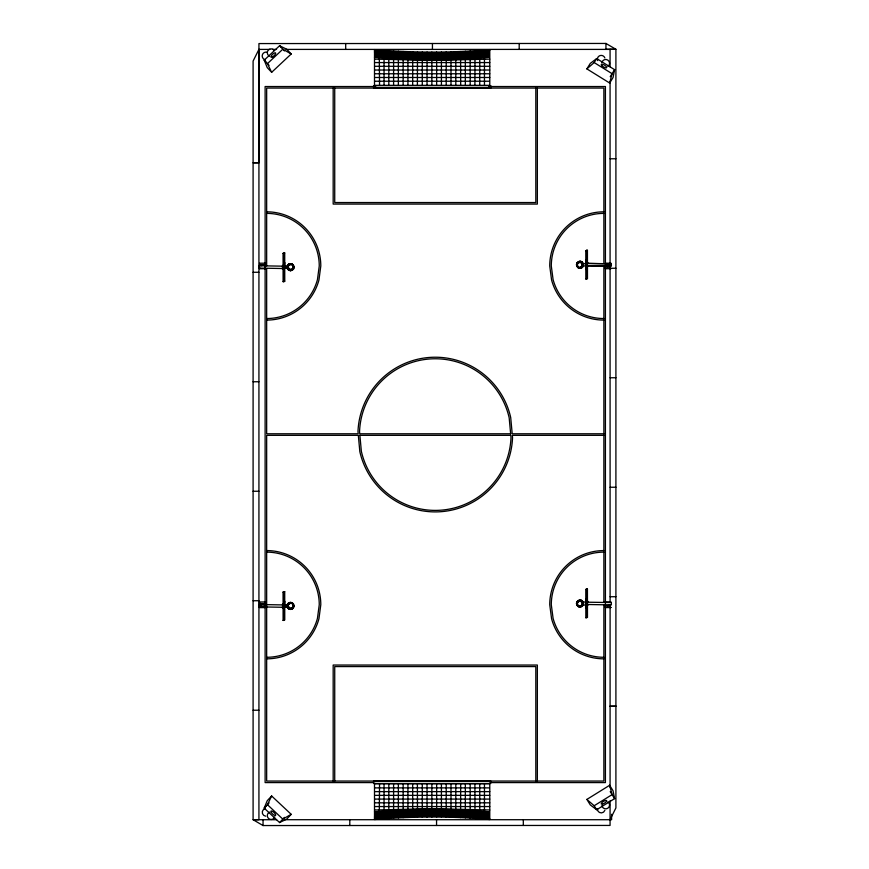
<?xml version="1.0" encoding="UTF-8"?>
<svg xmlns="http://www.w3.org/2000/svg" width="869" height="869" viewBox="0 0 869 869"><rect width="100%" height="100%" fill="white"/><g stroke="black" fill="none" stroke-linecap="round" stroke-linejoin="round"><path stroke-width="1.3" d="M258.886 162.775L253.053 162.796L258.886 162.753L258.94 43.569L605.954 43.45L615.904 49.283L615.904 807.931L610.071 819.597L610.06 825.431L263.046 825.55L253.096 819.717L253.096 61.069L258.929 49.403L269.781 49.403M263.046 825.55L263.057 819.717M345.688 49.381L345.688 43.537M349.805 825.517L349.805 819.684M388.812 783.773L388.812 818.479M412.666 783.762L412.721 817.316M432.436 49.348L432.447 43.515M436.553 825.485L436.564 819.652M446.221 783.762L446.221 817.186M460.679 85.358L460.57 51.499M470.194 85.358L470.129 51.021M479.71 85.358L479.797 50.391M484.467 85.358L484.446 50.033M519.195 49.316L519.195 43.483M523.312 825.463L523.312 819.619M605.954 43.45L605.943 49.283L615.904 49.283L610.071 49.305L610.071 66.88M610.071 819.597L610.081 800.697M610.081 787.205L610.103 604.857M436.64 85.358L436.64 52.075M475.017 50.706L474.898 85.358M614.589 69.672L613.058 77.537L609.647 83.022L586.868 68.89L590.279 63.404L596.677 58.56L614.589 69.672L610.212 76.722M288.454 267L286.976 267.141L287.443 268.912L290.507 270.672L290.811 269.347M288.454 605.747L286.976 605.899L287.443 607.67L290.507 609.419L290.811 608.104M579.721 262.568L580.025 261.243L581.785 261.721L583.555 264.773L583.088 266.533L580.036 268.304L578.265 267.826L576.505 264.773L576.973 263.014L580.025 261.243M579.721 601.315L580.025 599.99L581.785 600.468L583.555 603.52L583.088 605.291L580.036 607.051L578.265 606.584L576.505 603.52L576.973 601.761L580.025 599.99M609.647 83.022L612.091 73.691L594.179 62.579L586.868 68.89M286.966 267.152L288.736 264.089L292.266 264.089L294.037 267.141L293.559 268.912L290.507 270.672M286.966 605.899L288.736 602.836L292.266 602.836L294.037 605.899L292.277 608.952L290.507 609.419M291.984 264.958L292.266 264.089M291.984 603.705L292.266 602.836M578.265 267.826L578.548 266.968M578.265 606.584L578.548 605.715M271.649 795.993L267.446 804.683L264.209 808.137L279.579 822.563L286.781 819.043L291.202 814.329L271.649 795.993L267.228 800.707L264.209 808.137L265.838 806.399M594.179 62.579L596.677 58.56M288.747 270.205L289.638 269.032M288.747 608.952L289.638 607.789M580.894 262.883L581.785 261.721M580.894 601.63L581.785 600.468M279.579 822.563L284.445 817.371M269.064 802.945L267.446 804.683L282.816 819.109L291.202 814.329M271.649 72.323L291.202 53.987L286.781 49.261L279.579 45.753L264.209 60.178L267.228 67.608L271.649 72.323L267.446 63.633L264.209 60.178L265.838 61.916M586.868 799.426L609.647 785.283L613.058 790.779L614.589 798.633L596.677 809.756L590.279 804.911L586.868 799.426L594.179 805.737L596.677 809.756M594.179 805.737L612.091 794.624L609.647 785.283M292.853 265.816L293.559 265.382M576.973 266.544L577.689 266.099M292.853 604.563L293.559 604.129M576.973 605.291L577.689 604.857M288.769 268.173L287.454 268.912A3.53 3.519 64.3 0 0 292.766 269.857A3.53 3.519 64.3 0 0 292.755 264.448A3.53 3.519 64.3 0 0 287.443 265.382M581.763 263.741L583.077 263.014A3.53 3.519 64.3 0 0 577.766 262.069A3.53 3.519 64.3 0 0 577.776 267.478A3.53 3.519 64.3 0 0 583.099 266.533L581.763 266.099M288.769 606.92L287.454 607.659A3.53 3.519 64.3 0 0 292.766 608.604A3.53 3.519 64.3 0 0 292.755 603.195A3.53 3.519 64.3 0 0 287.443 604.14L288.769 604.563M581.763 602.499L583.077 601.761A3.53 3.519 64.3 0 0 577.766 600.816A3.53 3.519 64.3 0 0 577.776 606.225A3.53 3.519 64.3 0 0 583.099 605.28L581.763 604.857M283.066 253.368L284.717 252.955L284.76 281.23L283.891 281.643L283.098 281.643L283.066 253.368L284.717 252.955M283.392 268.543L259.168 268.108L259.168 265.751L261.189 264.784M265.11 263.209L265.121 268.706L265.11 263.209L259.625 263.209L259.549 268.749L265.121 268.706M261.569 265.74L263.546 264.784M282.566 265.479L282.577 269.271L282.566 265.479C284.304 264.274 284.304 270.281 282.577 269.271M283.392 266.186L259.168 265.751M284.674 265.947L287.291 265.968M284.815 265.968L284.608 268.325L287.302 268.325M283.098 281.643L284.76 281.23M585.782 250.685L587.433 250.272L587.477 278.547L586.608 278.971L585.825 278.971L585.782 250.685L587.433 250.272M587.965 262.644C587.14 261.384 587.151 267.945 587.965 266.435M585.663 263.622L583.24 263.6M607.062 264.741L608.963 263.828L606.388 263.785M606.986 267.141L608.973 266.186L588.313 265.816M605.411 265.414L605.421 268.706L610.994 268.673M609.343 267.141L607.073 267.098M585.825 278.971L587.477 278.547M259.538 602L259.625 607.464L265.045 607.496L265.11 601.956L259.538 602L259.549 607.496L265.121 607.464M283.066 592.115L284.717 591.702L284.76 619.977L283.891 620.401L283.098 620.401L283.066 592.115L284.717 591.702M283.392 607.29L259.168 606.866L259.168 604.509L261.189 603.531M265.11 601.956L265.045 607.496M263.546 603.531L261.569 604.487L261.569 606.844L263.47 605.932M259.168 606.866L261.113 605.932M282.566 604.227L283.609 604.107L282.566 604.227L282.577 608.028L283.62 607.898L282.577 608.028M284.674 604.694L287.291 604.715M284.815 604.715L284.608 607.083L287.302 607.073M283.098 620.401L283.967 619.977M585.782 589.443L587.433 589.019L587.477 617.305L586.608 617.718L585.825 617.718L585.782 589.443L587.433 589.019M587.965 601.391C587.14 600.142 587.151 606.703 587.965 605.193M587.14 604.487L611.363 604.911L611.363 602.554L588.313 602.217M606.986 605.889L608.973 604.933M610.983 601.924L605.411 601.956L605.421 607.464L610.994 607.42M609.343 605.889L607.073 605.845M585.825 617.718L587.477 617.305M582.078 264.926L583.555 264.773M582.078 603.673L583.555 603.52M375.05 812.613C413.003 809.235 451.261 809.354 489.225 812.613M375.05 813.482C413.003 810.104 451.261 810.212 489.225 813.482M375.05 814.351C413.003 810.962 451.261 811.081 489.225 814.351M375.05 815.209C413.003 811.831 451.261 811.95 489.225 815.209M375.05 816.078C413.003 812.689 451.261 812.808 489.225 816.078M489.225 52.183C451.076 55.497 412.645 55.497 374.496 52.183M489.225 53.052C451.261 56.311 413.003 56.431 375.05 53.052M489.225 53.911C451.261 57.18 413.003 57.3 375.05 53.911M489.225 54.78C451.261 58.038 413.003 58.158 375.05 54.78M489.225 55.638C451.261 58.907 413.003 59.027 375.05 55.638M489.225 56.507C451.261 59.765 413.003 59.885 375.05 56.507M374.496 811.755C412.645 808.442 451.076 808.442 489.225 811.755L489.225 817.816C451.076 814.503 412.645 814.503 374.496 817.816M374.496 816.936C412.645 813.623 451.076 813.623 489.225 816.936M374.496 818.696C412.829 815.328 451.445 815.448 489.779 818.696M489.779 59.135L432.414 60.395L375.05 59.135M375.05 809.984L432.414 808.724L489.779 809.984M610.081 158.788L615.915 158.766M610.081 268.282L615.915 268.249M253.064 272.29L258.897 272.258M610.092 377.765L615.925 377.743M253.064 381.773L258.897 381.741M610.103 487.259L615.936 487.227M253.075 491.257L258.908 491.235M610.103 596.742L615.936 596.71M253.085 600.751L258.919 600.718M253.085 710.234L258.919 710.212M272.486 49.403L276.57 49.403M286.042 49.403L610.244 49.403M489.779 50.424C451.445 53.672 412.829 53.791 374.496 50.424M375.05 62.568L489.779 62.568M375.05 66.305L489.779 66.305M375.05 70.031L489.779 70.031M375.05 73.767L489.779 73.767M375.05 77.493L489.779 77.493M375.05 81.23L489.225 81.23M375.05 85.358L489.225 85.358M373.594 88.073L373.594 85.64L490.681 85.64L490.681 88.073M373.594 85.716L375.56 85.716L375.56 88.073M490.681 85.716L488.715 85.716L488.715 88.073M373.583 86.531L265.121 86.531L265.121 782.589L373.583 782.589M490.181 86.531L605.411 86.531L605.411 602.13M373.594 87.997L490.681 87.997M610.983 263.166L605.411 263.209L605.497 268.673M261.113 264.817L263.47 264.817M583.24 265.947L585.923 265.947L585.717 263.6M510.646 433.783L359.744 433.783L359.549 431.589A75.777 75.777 0 0 1 509.18 417.837L510.657 433.924M603.868 433.783L512.199 433.783L510.7 417.489A77.341 77.341 0 0 0 357.985 431.524L358.191 433.783L266.664 433.783L266.664 268.651M359.885 435.336L510.787 435.336L510.994 437.541A75.777 75.777 0 0 1 361.352 451.283L359.875 435.195M603.868 435.336L512.341 435.336L512.547 437.596A77.341 77.341 0 0 1 359.831 451.63L358.332 435.336L266.664 435.336L266.664 781.046L603.868 781.046L603.868 604.715M583.24 602.347C586.89 600.24 586.901 606.834 583.24 604.705M261.113 603.575L263.47 603.575M605.421 607.464L610.918 607.464M373.594 781.133L490.681 781.133M490.181 782.589L605.411 782.589L605.411 604.846M374.496 783.404L375.05 783.404M489.225 783.404L489.779 783.404M375.05 783.773L489.225 783.773M375.05 787.89L489.225 787.89M375.05 791.626L489.779 791.626M375.05 795.363L489.779 795.363M375.05 799.089L489.779 799.089M375.05 802.826L489.779 802.826M375.05 806.551L489.779 806.551M276.57 819.717L253.096 819.717L258.929 819.695L258.929 49.403M284.75 819.706L611.602 819.717L611.602 814.296M588.487 263.405L611.363 263.807L611.363 266.164L588.487 265.762M588.313 263.459L603.803 263.731M259.168 604.509L283.392 604.933M374.496 51.304C412.645 54.617 451.076 54.617 489.225 51.304L489.225 57.365C451.076 60.689 412.645 60.689 374.496 57.365M576.505 264.773L577.374 264.926M293.168 267L294.037 267.141M576.505 603.52L577.374 603.673M293.168 605.747L294.037 605.899M287.454 265.382L288.769 265.816M291.202 53.987L282.816 49.207L279.579 45.753L281.208 47.491M580.905 266.968L581.795 267.826M288.736 264.089L289.627 264.958M580.905 605.715L581.795 606.584M288.736 602.836L289.627 603.705M576.973 263.014L577.679 263.741M292.853 268.173L293.559 268.912M576.973 601.761L577.679 602.499M292.853 606.92L293.559 607.659M284.445 50.945L282.816 49.207L267.446 63.633L269.064 65.371M610.212 791.583L614.589 798.633M579.732 267.283L580.036 268.304M579.732 606.03L580.036 607.051M290.496 263.611L290.811 264.643M290.496 602.369L290.811 603.39M578.265 261.721L578.548 262.883M578.265 600.468L578.548 601.63M291.995 269.032L292.277 270.205M291.995 607.789L292.277 608.952M479.797 818.728L479.71 783.773M475.017 818.413L474.898 783.773M436.64 783.762L436.64 817.056M587.172 262.644L587.183 266.435M586.651 250.272L586.684 278.547M587.172 601.391L587.183 605.193M586.651 589.019L586.684 617.305M470.194 783.762L470.129 818.109M460.679 783.762L460.57 817.62M283.848 253.368L283.891 281.643M283.848 592.115L283.891 620.401M283.348 604.227L283.359 608.028M282.827 604.107L282.838 607.898M610.071 81.751L610.103 602.152M603.868 263.264L603.868 88.073L266.664 88.073L266.664 265.957M603.868 265.957L603.868 602.011M537.357 88.073L537.357 204.085L333.175 204.085L333.175 88.073M537.357 781.046L537.357 665.035L333.175 665.035L333.175 781.046M535.815 88.073L535.815 202.542L334.728 202.542L334.728 88.073M535.815 781.046L535.815 666.577L334.728 666.577L334.728 781.046M490.681 781.046L490.681 783.49L373.594 783.49L373.594 781.046M489.779 85.358L489.779 49.598C451.445 52.966 412.829 52.857 374.496 49.598L374.496 85.434M489.779 783.773L489.779 819.521C451.445 816.154 412.829 816.273 374.496 819.521L374.496 783.686M484.446 819.098L484.467 783.773M465.349 51.26L465.349 85.358M465.349 783.762L465.349 817.859M455.812 85.358L455.78 51.673M455.812 783.762L455.78 817.457M451 51.825L451 85.358M451 783.762L451 817.305M446.221 51.944L446.221 85.358M441.43 52.031L441.43 85.358M441.43 783.762L441.43 817.088M431.86 52.097L431.86 85.358M431.86 783.762L431.86 817.023M427.07 52.064L427.037 85.358M427.037 783.762L427.07 817.066M422.291 52.021L422.291 85.358M422.291 783.762L422.291 817.099M417.5 51.912L417.392 85.358M417.5 817.208L417.392 783.762M412.721 51.803L412.666 85.358M407.93 51.629L407.93 85.358M407.93 783.762L407.93 817.49M403.151 51.445L403.151 85.358M403.151 783.762L403.151 817.675M398.371 51.206L398.371 85.358M398.371 783.762L398.371 817.914M393.592 50.956L393.592 85.358M393.592 783.762L393.592 818.174M388.812 50.641L388.812 85.358M384.044 50.326L384.044 85.358M384.044 783.773L384.044 818.804M379.547 85.358L379.264 49.935M379.547 783.773L379.264 819.185M375.05 52.183L375.05 57.365M375.05 811.755L375.05 816.936M603.868 658.843A54.139 54.139 0 0 1 551.576 618.717L549.729 604.715A54.139 54.139 0 0 1 603.868 550.577M603.868 657.29A52.574 52.574 0 0 1 553.086 618.315L551.294 604.715A52.574 52.574 0 0 1 603.868 552.13M266.664 658.843A54.139 54.139 0 0 0 318.956 618.717L320.802 604.715A54.139 54.139 0 0 0 266.664 550.577M266.664 657.29A52.574 52.574 0 0 0 317.457 618.315L319.249 604.715A52.574 52.574 0 0 0 266.664 552.13M266.664 320.096A54.139 54.139 0 0 0 318.956 279.97L320.802 265.957A54.139 54.139 0 0 0 266.664 211.819M266.664 318.543A52.574 52.574 0 0 0 317.457 279.568L319.249 265.957A52.574 52.574 0 0 0 266.664 213.383M603.868 320.096A54.139 54.139 0 0 1 551.576 279.97L549.729 265.957A54.139 54.139 0 0 1 603.868 211.819M603.868 318.543A52.574 52.574 0 0 1 553.086 279.568L551.294 265.957A52.574 52.574 0 0 1 603.868 213.383M601.891 62.666A3.867 3.867 0 0 1 607.779 60.08A3.867 3.867 0 0 1 607.92 66.5M597.6 60.591A3.867 3.867 0 0 1 599.914 55.638A3.867 3.867 0 0 1 604.867 57.941M607.92 801.815A3.867 3.867 0 0 1 607.779 808.235A3.867 3.867 0 0 1 601.891 805.65M604.867 810.375A3.867 3.867 0 0 1 597.383 808.702M269.531 56.203A3.867 3.867 0 0 1 268.195 50.217A3.867 3.867 0 0 1 274.322 50.478M265.403 59.765A3.867 3.867 0 0 1 262.264 55.29A3.867 3.867 0 0 1 266.74 52.151M274.789 816.936A3.867 3.867 0 0 1 268.543 818.457A3.867 3.867 0 0 1 269.531 812.113M265.729 816.197A3.867 3.867 0 0 1 265.403 808.55M288.106 265.599L287.715 267.065L289.192 269.618L290.659 270.009L293.211 268.543L293.603 267.065L292.125 264.524L290.659 264.122L288.106 265.599M288.443 265.708L288.084 267.033L289.41 269.325L292.06 269.325L293.027 268.358L293.027 265.708L292.06 264.741L290.735 264.382L288.443 265.708M288.106 604.346L287.715 605.823L289.192 608.365L290.659 608.767L293.211 607.29L293.603 605.823L292.125 603.271L289.181 603.271L288.106 604.346M288.443 604.455L288.084 605.78L289.41 608.083L290.735 608.43L293.027 607.105L293.027 604.455L292.06 603.488L290.735 603.129L288.443 604.455M577.331 263.372L576.94 264.849L578.406 267.402L579.884 267.793L582.426 266.316L582.817 264.849L581.339 262.297L579.873 261.906L577.331 263.372M577.505 263.557L577.505 266.207L578.482 267.185L579.808 267.533L582.1 266.207L582.447 264.882L581.122 262.59L579.797 262.232L577.505 263.557M577.331 602.13L576.94 603.597L578.406 606.149L579.884 606.54L582.426 605.074L582.817 603.597L581.339 601.055L579.873 600.653L577.331 602.13M577.505 602.315L577.505 604.965L578.482 605.932L579.808 606.29L582.1 604.965L582.447 603.64L581.122 601.337L579.797 600.99L577.505 602.315M284.587 262.449L284.228 272.051L284.587 262.449M586.314 259.864L585.956 269.477L586.314 259.864M284.587 601.196L284.228 610.798L284.587 601.196M586.314 598.622L585.956 608.224L586.314 598.622M615.947 706.204L610.114 706.247L615.947 706.204M602.076 65.859A3.15 1.021 31.8 0 0 606.627 67.728A3.15 1.021 31.8 0 0 603.227 64.491A3.15 1.021 31.8 0 0 602.076 65.859M602.565 804.053A3.15 1.021 -31.8 0 0 606.714 800.849A3.15 1.021 -31.8 0 0 602.651 801.968A3.15 1.021 -31.8 0 0 602.565 804.053M272.649 56.854A3.15 1.021 -43.2 0 0 275.636 52.944A3.15 1.021 -43.2 0 0 271.628 55.388A3.15 1.021 -43.2 0 0 272.649 56.854M271.237 812.352A3.15 1.021 43.2 0 0 275.408 815.524A3.15 1.021 43.2 0 0 273.268 811.885A3.15 1.021 43.2 0 0 271.237 812.352"/></g></svg>
